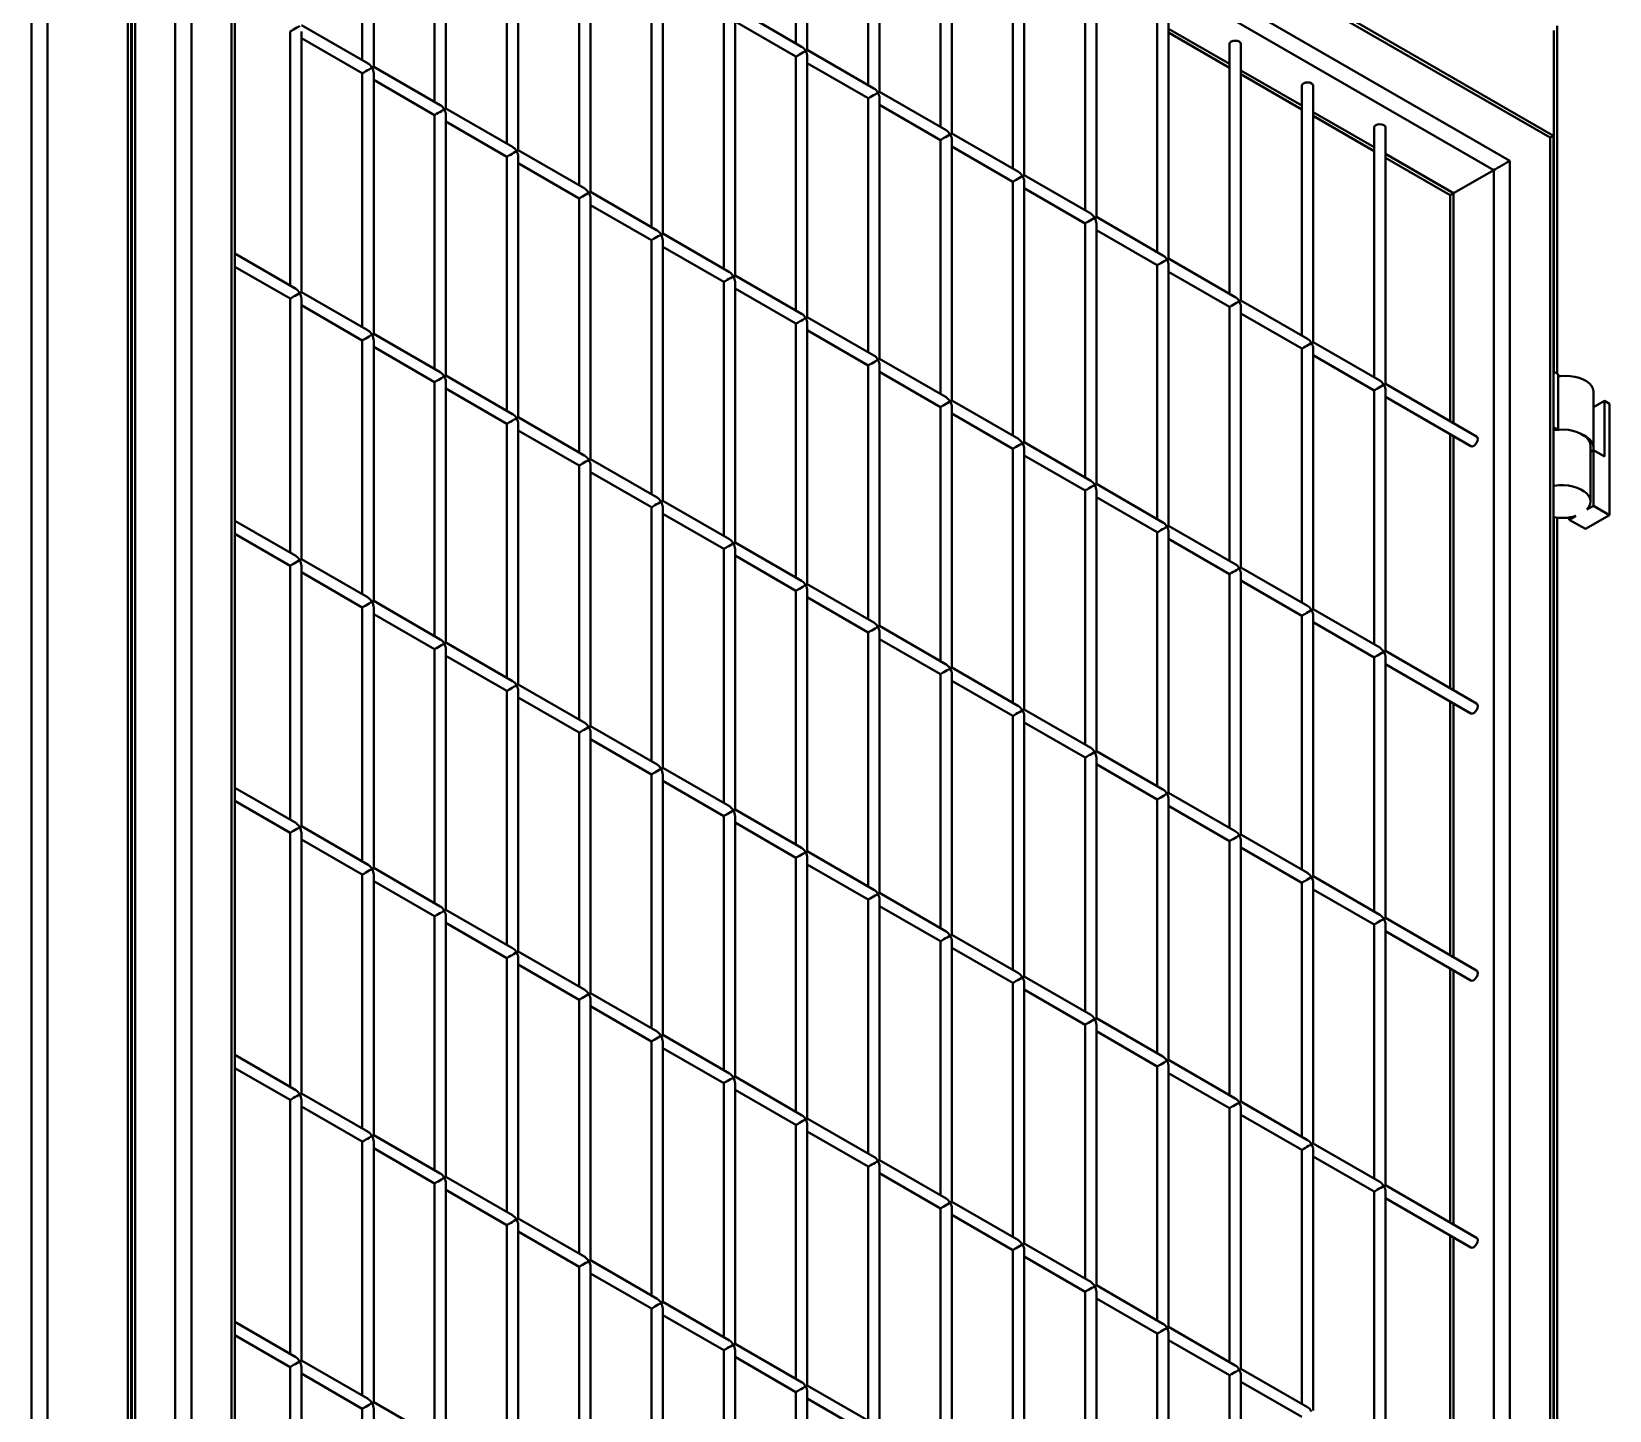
# Model space of a CAD drawing. Header units: millimetres. Extents: x 0 to 297, y 0 to 210.
# Drawn here: x 205.44 to 212.39, y 82.99 to 89.06 of the extents above; entities that cross this region are included whole.
import ezdxf

# ---------------------------------------------------------------- set-up
doc = ezdxf.new("R2010")
doc.units = ezdxf.units.MM
doc.layers.add('轮廓实线层', color=7, linetype='Continuous', lineweight=40)

msp = doc.modelspace()

# ---------------------------------------------------------------- linework, layer by layer
at = {"layer": '轮廓实线层', "color": 8, "linetype": 'Continuous', "lineweight": 40}
for p, q in [((205.4414, 77.2894), (205.4414, 93.3753)), ((205.5121, 93.3753), (205.5121, 77.2894)), ((205.8656, 77.0853), (205.8656, 93.1712)), ((211.8796, 88.4542), (206.3363, 91.6542)), ((205.8974, 90.5868), (205.8974, 78.963)), ((210.4479, 89.0766), (210.7161, 88.9217)), ((212.1589, 89.0891), (212.1589, 87.5581)), ((210.7661, 88.8929), (211.0343, 88.738)), ((211.0843, 88.7092), (211.3525, 88.5543)), ((211.4025, 88.5255), (211.7028, 88.3521)), ((211.8796, 74.3449), (211.8796, 88.4542)), ((211.7028, 88.3521), (211.7028, 87.3399)), ((211.7028, 87.2822), (211.7028, 86.1641)), ((212.1589, 86.9236), (212.1589, 75.31)), ((211.7028, 86.1063), (211.7028, 84.9883)), ((211.7028, 84.9305), (211.7028, 83.8124)), ((211.7028, 83.7547), (211.7028, 82.6366))]:
    msp.add_line(p, q, dxfattribs=at)
at = {"layer": '轮廓实线层', "color": 7, "linetype": 'Continuous', "lineweight": 40}
for p, q in [((205.8803, 77.0768), (205.8803, 93.1508)), ((206.0742, 77.3936), (206.0742, 92.0913)), ((212.1417, 88.6056), (206.1096, 92.0878)), ((206.1449, 92.0505), (206.1449, 77.4344)), ((212.127, 88.5971), (206.1449, 92.0505)), ((206.3217, 91.7443), (211.9503, 88.495)), ((206.3217, 77.5365), (206.3217, 91.7443)), ((206.3363, 77.545), (206.3363, 91.695)), ((205.8828, 90.5835), (205.8828, 78.9676)), ((208.8069, 90.1115), (208.8069, 89.0116)), ((208.8569, 88.9828), (208.8569, 90.1115)), ((206.8977, 90.0561), (206.8977, 88.938)), ((206.9477, 88.9091), (206.9477, 90.0561)), ((209.1251, 89.9278), (209.1251, 88.828)), ((209.1751, 88.7991), (209.1751, 89.9278)), ((207.2159, 89.8724), (207.2159, 88.7543)), ((207.2659, 88.7254), (207.2659, 89.8724)), ((209.4433, 89.7441), (209.4433, 88.6443)), ((209.4933, 88.6154), (209.4933, 89.7441)), ((207.5341, 89.6887), (207.5341, 88.5706)), ((207.5841, 88.5417), (207.5841, 89.6887)), ((209.7615, 89.5604), (209.7615, 88.4606)), ((209.8115, 88.4317), (209.8115, 89.5604)), ((207.8523, 89.505), (207.8523, 88.3869)), ((207.9023, 88.358), (207.9023, 89.505)), ((210.0797, 89.3767), (210.0797, 88.2769)), ((210.1297, 88.248), (210.1297, 89.3767)), ((208.1705, 89.3213), (208.1705, 88.2032)), ((208.2205, 88.1743), (208.2205, 89.3213)), ((208.4887, 89.1376), (208.4887, 88.0195)), ((208.8319, 88.9972), (208.5387, 89.1665)), ((208.5387, 87.9907), (208.5387, 89.1376)), ((210.3979, 89.193), (210.3979, 88.0932)), ((210.4479, 88.0643), (210.4479, 89.193)), ((206.9227, 88.9235), (206.6295, 89.0928)), ((208.5387, 89.1087), (208.8069, 88.9539)), ((212.1442, 89.0687), (212.1442, 87.5665)), ((206.5795, 89.0639), (206.5795, 87.9458)), ((206.6295, 87.917), (206.6295, 89.0639)), ((206.6295, 89.0351), (206.8977, 88.8802)), ((210.4479, 89.0597), (210.7161, 88.9048)), ((210.7161, 89.0093), (210.7161, 87.9095)), ((210.7661, 87.8806), (210.7661, 89.0093)), ((208.8069, 88.9539), (208.8069, 87.8358)), ((209.1501, 88.8135), (208.8569, 88.9828)), ((208.8569, 87.807), (208.8569, 88.9539)), ((206.8977, 88.8802), (206.8977, 87.7622)), ((207.2409, 88.7399), (206.9477, 88.9091)), ((206.9477, 87.7333), (206.9477, 88.8802)), ((208.8569, 88.925), (209.1251, 88.7702)), ((210.7661, 88.876), (211.0343, 88.7211)), ((206.9477, 88.8514), (207.2159, 88.6965)), ((209.4683, 88.6298), (209.1751, 88.7991)), ((211.0343, 88.8257), (211.0343, 87.7258)), ((211.0843, 87.6969), (211.0843, 88.8257)), ((207.5591, 88.5562), (207.2659, 88.7254)), ((209.1251, 88.7702), (209.1251, 87.6521)), ((209.1751, 87.6233), (209.1751, 88.7702)), ((209.1751, 88.7414), (209.4433, 88.5865)), ((207.2159, 88.6965), (207.2159, 87.5785)), ((207.2659, 87.5496), (207.2659, 88.6965)), ((207.2659, 88.6677), (207.5341, 88.5129)), ((211.0843, 88.6923), (211.3525, 88.5374)), ((209.4433, 88.5865), (209.4433, 87.4684)), ((209.7865, 88.4461), (209.4933, 88.6154)), ((209.4933, 87.4396), (209.4933, 88.5865)), ((211.3525, 88.642), (211.3525, 87.5421)), ((211.4025, 87.5132), (211.4025, 88.642)), ((212.127, 73.981), (212.127, 88.5971)), ((212.1417, 73.9317), (212.1417, 88.6056)), ((207.5341, 88.5129), (207.5341, 87.3948)), ((207.8773, 88.3725), (207.5841, 88.5417)), ((207.5841, 87.3659), (207.5841, 88.5129)), ((209.4933, 88.5577), (209.7615, 88.4028)), ((207.5841, 88.484), (207.8523, 88.3292)), ((211.4025, 88.5086), (211.6881, 88.3437)), ((211.8796, 88.4542), (211.7028, 88.3521)), ((211.9503, 88.495), (211.9503, 74.2872)), ((209.7615, 88.4028), (209.7615, 87.2847)), ((210.1047, 88.2624), (209.8115, 88.4317)), ((209.8115, 87.2559), (209.8115, 88.4028)), ((209.8115, 88.374), (210.0797, 88.2191)), ((207.8523, 88.3292), (207.8523, 87.2111)), ((208.1955, 88.1888), (207.9023, 88.358)), ((207.9023, 87.1822), (207.9023, 88.3292)), ((211.6881, 88.3437), (211.6881, 87.3484)), ((207.9023, 88.3003), (208.1705, 88.1455)), ((210.4229, 88.0788), (210.1297, 88.248)), ((208.5137, 88.0051), (208.2205, 88.1743)), ((210.0797, 88.2191), (210.0797, 87.1011)), ((210.1297, 87.0722), (210.1297, 88.2191)), ((210.1297, 88.1903), (210.3979, 88.0355)), ((208.1705, 88.1455), (208.1705, 87.0274)), ((208.2205, 86.9985), (208.2205, 88.1455)), ((208.2205, 88.1166), (208.4887, 87.9618)), ((206.6045, 87.9314), (206.3363, 88.0862)), ((206.3363, 88.0285), (206.5795, 87.8881)), ((210.3979, 88.0355), (210.3979, 86.9174)), ((210.7411, 87.8951), (210.4479, 88.0643)), ((210.4479, 86.8885), (210.4479, 88.0355)), ((208.4887, 87.9618), (208.4887, 86.8437)), ((208.8319, 87.8214), (208.5387, 87.9907)), ((208.5387, 86.8148), (208.5387, 87.9618)), ((210.4479, 88.0066), (210.7161, 87.8518)), ((206.5795, 87.8881), (206.5795, 86.77)), ((206.9227, 87.7477), (206.6295, 87.917)), ((206.6295, 86.7412), (206.6295, 87.8881)), ((208.5387, 87.9329), (208.8069, 87.7781)), ((206.6295, 87.8592), (206.8977, 87.7044)), ((210.7161, 87.8518), (210.7161, 86.7337)), ((211.0593, 87.7114), (210.7661, 87.8806)), ((210.7661, 86.7048), (210.7661, 87.8518)), ((210.7661, 87.8229), (211.0343, 87.6681)), ((208.8069, 87.7781), (208.8069, 86.66)), ((209.1501, 87.6377), (208.8569, 87.807)), ((208.8569, 86.6311), (208.8569, 87.7781)), ((208.8569, 87.7492), (209.1251, 87.5944)), ((206.8977, 87.7044), (206.8977, 86.5863)), ((207.2409, 87.564), (206.9477, 87.7333)), ((206.9477, 86.5575), (206.9477, 87.7044)), ((206.9477, 87.6756), (207.2159, 87.5207)), ((211.3775, 87.5277), (211.0843, 87.6969)), ((209.4683, 87.454), (209.1751, 87.6233)), ((211.0343, 87.6681), (211.0343, 86.55)), ((211.0843, 86.5211), (211.0843, 87.6681)), ((211.0843, 87.6392), (211.3525, 87.4844)), ((207.5591, 87.3803), (207.2659, 87.5496)), ((209.1251, 87.5944), (209.1251, 86.4763)), ((209.1751, 86.4474), (209.1751, 87.5944)), ((209.1751, 87.5655), (209.4433, 87.4107)), ((212.1417, 87.568), (212.1624, 87.556)), ((212.1624, 87.556), (212.1624, 87.3111)), ((207.2159, 87.5207), (207.2159, 86.4026)), ((207.2659, 86.3738), (207.2659, 87.5207)), ((207.2659, 87.4919), (207.5341, 87.337)), ((211.3525, 87.4844), (211.3525, 86.3663)), ((211.8037, 87.2817), (211.4025, 87.5132)), ((211.4025, 86.3374), (211.4025, 87.4844)), ((212.3192, 87.2315), (212.3192, 87.4764)), ((209.4433, 87.4107), (209.4433, 86.2926)), ((209.7865, 87.2703), (209.4933, 87.4396)), ((209.4933, 86.2638), (209.4933, 87.4107)), ((211.4025, 87.4555), (211.7787, 87.2384)), ((212.3192, 87.4098), (212.3675, 87.4377)), ((212.3675, 87.1927), (212.3675, 87.4377)), ((212.3675, 87.4377), (212.3887, 87.4254)), ((212.3887, 87.4254), (212.3887, 86.9355)), ((207.5341, 87.337), (207.5341, 86.219)), ((207.8773, 87.1966), (207.5841, 87.3659)), ((207.5841, 86.1901), (207.5841, 87.337)), ((209.4933, 87.3818), (209.7615, 87.227)), ((207.5841, 87.3082), (207.8523, 87.1533)), ((211.6881, 87.2906), (211.6881, 86.1725)), ((212.1624, 87.3111), (212.1417, 87.323)), ((209.7615, 87.227), (209.7615, 86.1089)), ((210.1047, 87.0866), (209.8115, 87.2559)), ((209.8115, 86.0801), (209.8115, 87.227)), ((209.8115, 87.1982), (210.0797, 87.0433)), ((212.3051, 86.9947), (212.3051, 87.2396)), ((212.3051, 87.2138), (212.318, 87.2213)), ((212.318, 86.9763), (212.318, 87.2213)), ((212.318, 87.2213), (212.3675, 87.1927)), ((207.8523, 87.1533), (207.8523, 86.0353)), ((208.1955, 87.013), (207.9023, 87.1822)), ((207.9023, 86.0064), (207.9023, 87.1533)), ((207.9023, 87.1245), (208.1705, 86.9697)), ((210.4229, 86.9029), (210.1297, 87.0722)), ((208.5137, 86.8293), (208.2205, 86.9985)), ((210.0797, 87.0433), (210.0797, 85.9252)), ((210.1297, 85.8964), (210.1297, 87.0433)), ((210.1297, 87.0145), (210.3979, 86.8596)), ((208.1705, 86.9697), (208.1705, 85.8516)), ((208.2205, 85.8227), (208.2205, 86.9697)), ((208.2205, 86.9408), (208.4887, 86.786)), ((212.1442, 86.9255), (212.1442, 75.3184)), ((212.2119, 86.9151), (212.2402, 86.9314)), ((212.2119, 86.9151), (212.2119, 86.9249)), ((212.2826, 86.8743), (212.2119, 86.9151)), ((212.2826, 86.8743), (212.3887, 86.9355)), ((212.2897, 86.96), (212.318, 86.9763)), ((212.3887, 86.9355), (212.318, 86.9763)), ((206.6045, 86.7556), (206.3363, 86.9104)), ((206.3363, 86.8527), (206.5795, 86.7123)), ((210.3979, 86.8596), (210.3979, 85.7415)), ((210.7411, 86.7192), (210.4479, 86.8885)), ((210.4479, 85.7127), (210.4479, 86.8596)), ((208.4887, 86.786), (208.4887, 85.6679)), ((208.8319, 86.6456), (208.5387, 86.8148)), ((208.5387, 85.639), (208.5387, 86.786)), ((210.4479, 86.8308), (210.7161, 86.6759)), ((206.5795, 86.7123), (206.5795, 85.5942)), ((206.9227, 86.5719), (206.6295, 86.7412)), ((206.6295, 85.5653), (206.6295, 86.7123)), ((208.5387, 86.7571), (208.8069, 86.6023)), ((211.0593, 86.5356), (210.7661, 86.7048)), ((206.6295, 86.6834), (206.8977, 86.5286)), ((210.7161, 86.6759), (210.7161, 85.5579)), ((210.7661, 85.529), (210.7661, 86.6759)), ((210.7661, 86.6471), (211.0343, 86.4922)), ((208.8069, 86.6023), (208.8069, 85.4842)), ((209.1501, 86.4619), (208.8569, 86.6311)), ((208.8569, 85.4553), (208.8569, 86.6023)), ((208.8569, 86.5734), (209.1251, 86.4186)), ((206.8977, 86.5286), (206.8977, 85.4105)), ((207.2409, 86.3882), (206.9477, 86.5575)), ((206.9477, 85.3817), (206.9477, 86.5286)), ((206.9477, 86.4997), (207.2159, 86.3449)), ((211.3775, 86.3519), (211.0843, 86.5211)), ((209.4683, 86.2782), (209.1751, 86.4474)), ((211.0343, 86.4922), (211.0343, 85.3742)), ((211.0843, 85.3453), (211.0843, 86.4922)), ((211.0843, 86.4634), (211.3525, 86.3086)), ((207.5591, 86.2045), (207.2659, 86.3738)), ((209.1251, 86.4186), (209.1251, 85.3005)), ((209.1751, 85.2716), (209.1751, 86.4186)), ((209.1751, 86.3897), (209.4433, 86.2349)), ((207.2159, 86.3449), (207.2159, 85.2268)), ((207.2659, 85.198), (207.2659, 86.3449)), ((207.2659, 86.316), (207.5341, 86.1612)), ((211.3525, 86.3086), (211.3525, 85.1905)), ((211.8037, 86.1058), (211.4025, 86.3374)), ((211.4025, 85.1616), (211.4025, 86.3086)), ((209.4433, 86.2349), (209.4433, 85.1168)), ((209.7865, 86.0945), (209.4933, 86.2638)), ((209.4933, 85.0879), (209.4933, 86.2349)), ((211.4025, 86.2797), (211.7787, 86.0625)), ((207.5341, 86.1612), (207.5341, 85.0431)), ((207.8773, 86.0208), (207.5841, 86.1901)), ((207.5841, 85.0143), (207.5841, 86.1612)), ((209.4933, 86.206), (209.7615, 86.0512)), ((207.5841, 86.1324), (207.8523, 85.9775)), ((210.1047, 85.9108), (209.8115, 86.0801)), ((211.6881, 86.1148), (211.6881, 84.9967)), ((209.7615, 86.0512), (209.7615, 84.9331)), ((209.8115, 84.9042), (209.8115, 86.0512)), ((209.8115, 86.0223), (210.0797, 85.8675)), ((207.8523, 85.9775), (207.8523, 84.8594)), ((208.1955, 85.8371), (207.9023, 86.0064)), ((207.9023, 84.8306), (207.9023, 85.9775)), ((207.9023, 85.9487), (208.1705, 85.7938)), ((210.4229, 85.7271), (210.1297, 85.8964)), ((208.5137, 85.6534), (208.2205, 85.8227)), ((210.0797, 85.8675), (210.0797, 84.7494)), ((210.1297, 84.7206), (210.1297, 85.8675)), ((210.1297, 85.8386), (210.3979, 85.6838)), ((206.6045, 85.5798), (206.3363, 85.7346)), ((208.1705, 85.7938), (208.1705, 84.6758)), ((208.2205, 84.6469), (208.2205, 85.7938)), ((208.2205, 85.765), (208.4887, 85.6101)), ((206.3363, 85.6769), (206.5795, 85.5365)), ((210.3979, 85.6838), (210.3979, 84.5657)), ((210.7411, 85.5434), (210.4479, 85.7127)), ((210.4479, 84.5369), (210.4479, 85.6838)), ((208.4887, 85.6101), (208.4887, 84.4921)), ((208.8319, 85.4698), (208.5387, 85.639)), ((208.5387, 84.4632), (208.5387, 85.6101)), ((210.4479, 85.6549), (210.7161, 85.5001)), ((206.5795, 85.5365), (206.5795, 84.4184)), ((206.9227, 85.3961), (206.6295, 85.5653)), ((206.6295, 84.3895), (206.6295, 85.5365)), ((208.5387, 85.5813), (208.8069, 85.4265)), ((211.0593, 85.3597), (210.7661, 85.529)), ((206.6295, 85.5076), (206.8977, 85.3528)), ((209.1501, 85.2861), (208.8569, 85.4553)), ((210.7161, 85.5001), (210.7161, 84.382)), ((210.7661, 84.3532), (210.7661, 85.5001)), ((210.7661, 85.4713), (211.0343, 85.3164)), ((208.8069, 85.4265), (208.8069, 84.3084)), ((208.8569, 84.2795), (208.8569, 85.4265)), ((208.8569, 85.3976), (209.1251, 85.2428)), ((206.8977, 85.3528), (206.8977, 84.2347)), ((207.2409, 85.2124), (206.9477, 85.3817)), ((206.9477, 84.2058), (206.9477, 85.3528)), ((206.9477, 85.3239), (207.2159, 85.1691)), ((211.0343, 85.3164), (211.0343, 84.1983)), ((211.3775, 85.176), (211.0843, 85.3453)), ((211.0843, 84.1695), (211.0843, 85.3164)), ((209.4683, 85.1024), (209.1751, 85.2716)), ((211.0843, 85.2876), (211.3525, 85.1327)), ((207.5591, 85.0287), (207.2659, 85.198)), ((209.1251, 85.2428), (209.1251, 84.1247)), ((209.1751, 84.0958), (209.1751, 85.2428)), ((209.1751, 85.2139), (209.4433, 85.0591)), ((207.2159, 85.1691), (207.2159, 84.051)), ((207.2659, 84.0221), (207.2659, 85.1691)), ((207.2659, 85.1402), (207.5341, 84.9854)), ((211.3525, 85.1327), (211.3525, 84.0147)), ((211.8037, 84.93), (211.4025, 85.1616)), ((211.4025, 83.9858), (211.4025, 85.1327)), ((209.4433, 85.0591), (209.4433, 83.941)), ((209.7865, 84.9187), (209.4933, 85.0879)), ((209.4933, 83.9121), (209.4933, 85.0591)), ((211.4025, 85.1039), (211.7787, 84.8867)), ((207.5341, 84.9854), (207.5341, 83.8673)), ((207.8773, 84.845), (207.5841, 85.0143)), ((207.5841, 83.8385), (207.5841, 84.9854)), ((209.4933, 85.0302), (209.7615, 84.8754)), ((207.5841, 84.9565), (207.8523, 84.8017)), ((210.1047, 84.735), (209.8115, 84.9042)), ((211.6881, 84.939), (211.6881, 83.8209)), ((208.1955, 84.6613), (207.9023, 84.8306)), ((209.7615, 84.8754), (209.7615, 83.7573)), ((209.8115, 83.7284), (209.8115, 84.8754)), ((209.8115, 84.8465), (210.0797, 84.6917)), ((207.8523, 84.8017), (207.8523, 83.6836)), ((207.9023, 83.6548), (207.9023, 84.8017)), ((207.9023, 84.7728), (208.1705, 84.618)), ((210.0797, 84.6917), (210.0797, 83.5736)), ((210.4229, 84.5513), (210.1297, 84.7206)), ((210.1297, 83.5447), (210.1297, 84.6917)), ((208.5137, 84.4776), (208.2205, 84.6469)), ((210.1297, 84.6628), (210.3979, 84.508)), ((206.6045, 84.404), (206.3363, 84.5588)), ((208.1705, 84.618), (208.1705, 83.4999)), ((208.2205, 83.4711), (208.2205, 84.618)), ((208.2205, 84.5892), (208.4887, 84.4343)), ((206.3363, 84.5011), (206.5795, 84.3607)), ((210.3979, 84.508), (210.3979, 83.3899)), ((210.7411, 84.3676), (210.4479, 84.5369)), ((210.4479, 83.361), (210.4479, 84.508)), ((208.4887, 84.4343), (208.4887, 83.3162)), ((208.8319, 84.2939), (208.5387, 84.4632)), ((208.5387, 83.2874), (208.5387, 84.4343)), ((210.4479, 84.4791), (210.7161, 84.3243)), ((206.5795, 84.3607), (206.5795, 83.2426)), ((206.9227, 84.2203), (206.6295, 84.3895)), ((206.6295, 83.2137), (206.6295, 84.3607)), ((208.5387, 84.4055), (208.8069, 84.2506)), ((211.0593, 84.1839), (210.7661, 84.3532)), ((206.6295, 84.3318), (206.8977, 84.177)), ((209.1501, 84.1102), (208.8569, 84.2795)), ((210.7161, 84.3243), (210.7161, 83.2062)), ((210.7661, 83.1774), (210.7661, 84.3243)), ((210.7661, 84.2954), (211.0343, 84.1406)), ((207.2409, 84.0366), (206.9477, 84.2058)), ((208.8069, 84.2506), (208.8069, 83.1325)), ((208.8569, 83.1037), (208.8569, 84.2506)), ((208.8569, 84.2218), (209.1251, 84.0669)), ((206.8977, 84.177), (206.8977, 83.0589)), ((206.9477, 83.03), (206.9477, 84.177)), ((206.9477, 84.1481), (207.2159, 83.9933)), ((211.0343, 84.1406), (211.0343, 83.0225)), ((211.3775, 84.0002), (211.0843, 84.1695)), ((211.0843, 82.9937), (211.0843, 84.1406)), ((209.1251, 84.0669), (209.1251, 82.9489)), ((209.4683, 83.9266), (209.1751, 84.0958)), ((209.1751, 82.92), (209.1751, 84.0669)), ((211.0843, 84.1117), (211.3525, 83.9569)), ((207.2159, 83.9933), (207.2159, 82.8752)), ((207.5591, 83.8529), (207.2659, 84.0221)), ((207.2659, 82.8463), (207.2659, 83.9933)), ((209.1751, 84.0381), (209.4433, 83.8832)), ((207.2659, 83.9644), (207.5341, 83.8096)), ((211.3525, 83.9569), (211.3525, 82.8388)), ((211.8037, 83.7542), (211.4025, 83.9858)), ((211.4025, 82.81), (211.4025, 83.9569)), ((211.4025, 83.9281), (211.7787, 83.7109)), ((209.4433, 83.8832), (209.4433, 82.7652)), ((209.7865, 83.7429), (209.4933, 83.9121)), ((209.4933, 82.7363), (209.4933, 83.8832)), ((209.4933, 83.8544), (209.7615, 83.6996)), ((207.5341, 83.8096), (207.5341, 82.6915)), ((207.8773, 83.6692), (207.5841, 83.8385)), ((207.5841, 82.6626), (207.5841, 83.8096)), ((207.5841, 83.7807), (207.8523, 83.6259)), ((210.1047, 83.5592), (209.8115, 83.7284)), ((211.6881, 83.7632), (211.6881, 82.6451)), ((208.1955, 83.4855), (207.9023, 83.6548)), ((209.7615, 83.6996), (209.7615, 82.5815)), ((209.8115, 82.5526), (209.8115, 83.6996)), ((209.8115, 83.6707), (210.0797, 83.5159)), ((207.8523, 83.6259), (207.8523, 82.5078)), ((207.9023, 82.4789), (207.9023, 83.6259)), ((207.9023, 83.597), (208.1705, 83.4422)), ((210.0797, 83.5159), (210.0797, 82.3978)), ((210.4229, 83.3755), (210.1297, 83.5447)), ((210.1297, 82.3689), (210.1297, 83.5159)), ((208.1705, 83.4422), (208.1705, 82.3241)), ((208.5137, 83.3018), (208.2205, 83.4711)), ((208.2205, 82.2952), (208.2205, 83.4422)), ((210.1297, 83.487), (210.3979, 83.3322)), ((206.6045, 83.2281), (206.3363, 83.383)), ((208.2205, 83.4133), (208.4887, 83.2585)), ((206.3363, 83.3252), (206.5795, 83.1848)), ((210.3979, 83.3322), (210.3979, 82.2141)), ((210.7411, 83.1918), (210.4479, 83.361)), ((210.4479, 82.1852), (210.4479, 83.3322)), ((210.4479, 83.3033), (210.7161, 83.1485)), ((208.4887, 83.2585), (208.4887, 82.1404)), ((208.8319, 83.1181), (208.5387, 83.2874)), ((208.5387, 82.1116), (208.5387, 83.2585)), ((208.5387, 83.2296), (208.8069, 83.0748)), ((206.5795, 83.1848), (206.5795, 82.0668)), ((206.9227, 83.0444), (206.6295, 83.2137)), ((206.6295, 82.0379), (206.6295, 83.1848)), ((211.0593, 83.0081), (210.7661, 83.1774)), ((206.6295, 83.156), (206.8977, 83.0011)), ((209.1501, 82.9344), (208.8569, 83.1037)), ((210.7161, 83.1485), (210.7161, 82.0304)), ((210.7661, 82.0015), (210.7661, 83.1485)), ((210.7661, 83.1196), (211.0343, 82.9648)), ((207.2409, 82.8608), (206.9477, 83.03)), ((208.8069, 83.0748), (208.8069, 81.9567)), ((208.8569, 81.9279), (208.8569, 83.0748)), ((208.8569, 83.046), (209.1251, 82.8911)), ((206.8977, 83.0011), (206.8977, 81.8831)), ((206.9477, 81.8542), (206.9477, 83.0011))]:
    msp.add_line(p, q, dxfattribs=at)
at = {"layer": '轮廓实线层', "color": 7, "linetype": 'Continuous', "lineweight": 40, "flags": 128}
for points in [[(210.7661, 89.0093), (210.7642, 89.0149), (210.7588, 89.0196), (210.7507, 89.0227), (210.7411, 89.0238), (210.7316, 89.0227), (210.7234, 89.0196), (210.718, 89.0149), (210.7161, 89.0093)], [(211.0843, 88.8257), (211.0824, 88.8312), (211.077, 88.8359), (211.0689, 88.839), (211.0593, 88.8401), (211.0498, 88.839), (211.0416, 88.8359), (211.0362, 88.8312), (211.0343, 88.8257), (211.0343, 88.8257)], [(211.4025, 88.642), (211.4006, 88.6475), (211.3952, 88.6522), (211.3871, 88.6553), (211.3775, 88.6564), (211.3679, 88.6553), (211.3598, 88.6522), (211.3544, 88.6475), (211.3525, 88.642)], [(212.3192, 87.4764), (212.319, 87.4804), (212.3161, 87.4924), (212.3098, 87.504), (212.3002, 87.5147), (212.2876, 87.5244), (212.2724, 87.5328), (212.2549, 87.5395), (212.2358, 87.5445), (212.2155, 87.5475), (212.1946, 87.5486), (212.1736, 87.5476), (212.1624, 87.5462)], [(211.7912, 87.2396), (211.7979, 87.2451), (211.8037, 87.2528), (211.8075, 87.2616), (211.8089, 87.2702), (211.8075, 87.2772), (211.8037, 87.2817), (211.8037, 87.2817)], [(212.1417, 87.3083), (212.1454, 87.309), (212.166, 87.3113), (212.187, 87.3117), (212.2078, 87.31), (212.2278, 87.3063), (212.2464, 87.3008), (212.2632, 87.2935), (212.2777, 87.2847), (212.2894, 87.2747), (212.298, 87.2636), (212.3033, 87.2519), (212.3051, 87.2398), (212.3051, 87.2396)], [(212.318, 87.2213), (212.3184, 87.2233), (212.319, 87.2354), (212.3161, 87.2474), (212.3098, 87.259), (212.3002, 87.2698), (212.2876, 87.2795), (212.2753, 87.2864)], [(211.7787, 87.2384), (211.7844, 87.2372), (211.7912, 87.2396)], [(212.1417, 87.0633), (212.1454, 87.064), (212.166, 87.0664), (212.187, 87.0667), (212.2078, 87.065), (212.2278, 87.0614), (212.2464, 87.0558), (212.2632, 87.0486), (212.2777, 87.0398), (212.2894, 87.0297), (212.298, 87.0187), (212.3033, 87.0069), (212.3051, 86.9949), (212.3034, 86.9828), (212.2982, 86.971), (212.2897, 86.96)], [(211.7912, 86.0638), (211.7979, 86.0692), (211.8037, 86.077), (211.8075, 86.0858), (211.8089, 86.0944), (211.8075, 86.1014), (211.8037, 86.1058), (211.8037, 86.1058)], [(211.7787, 86.0625), (211.7844, 86.0614), (211.7912, 86.0638)], [(211.7912, 84.888), (211.7979, 84.8934), (211.8037, 84.9012), (211.8075, 84.91), (211.8089, 84.9186), (211.8075, 84.9256), (211.8037, 84.93), (211.8037, 84.93)], [(211.7787, 84.8867), (211.7844, 84.8856), (211.7912, 84.888)], [(211.7912, 83.7121), (211.7979, 83.7176), (211.8037, 83.7253), (211.8075, 83.7342), (211.8089, 83.7428), (211.8075, 83.7498), (211.8037, 83.7542), (211.8037, 83.7542)], [(211.7787, 83.7109), (211.7844, 83.7098), (211.7912, 83.7121)], [(208.5314, 83.2831), (208.5342, 83.2848), (208.5364, 83.286), (208.5379, 83.2869), (208.5386, 83.2873), (208.5387, 83.2874)]]:
    msp.add_lwpolyline(points, dxfattribs=at)
at = {"layer": '轮廓实线层', "color": 7, "linetype": 'Continuous', "lineweight": 40}
msp.add_arc((212.1799, 87.1302), 0.2077, 259.40529, 286.8736, dxfattribs=at)
for centre, major_axis, ratio, start_param, end_param in [((206.6045, 89.0784), (0.025, 0.0144), 0.00007, 3.141552, 5.497747), ((208.8319, 88.9683), (-0.0177, 0.0306), 0.577335, 4.712348, 5.497828), ((208.8319, 88.9683), (0.025, 0.0144), 0.00007, 3.141552, 5.497747), ((208.8319, 88.9683), (0.025, 0.0144), 0.00007, 5.497747, 6.283145), ((208.8319, 88.9683), (-0.0177, 0.0306), 0.577335, 3.92695, 4.712348), ((206.9227, 88.8947), (0.025, 0.0144), 0.00007, 3.141552, 5.497747), ((206.9227, 88.8947), (-0.0177, 0.0306), 0.577335, 4.712348, 5.497828), ((206.9227, 88.8947), (0.025, 0.0144), 0.00007, 5.497747, 6.283145), ((206.9227, 88.8947), (-0.0177, 0.0306), 0.577335, 3.92695, 4.712348), ((209.1501, 88.7847), (0.025, 0.0144), 0.00007, 3.141552, 5.497747), ((209.1501, 88.7847), (-0.0177, 0.0306), 0.577335, 4.712348, 5.497828), ((209.1501, 88.7847), (0.025, 0.0144), 0.00007, 5.497747, 6.283145), ((209.1501, 88.7847), (-0.0177, 0.0306), 0.577335, 3.92695, 4.712348), ((207.2409, 88.711), (0.025, 0.0144), 0.00007, 3.141552, 5.497747), ((207.2409, 88.711), (-0.0177, 0.0306), 0.577335, 4.712348, 5.497828), ((207.2409, 88.711), (0.025, 0.0144), 0.00007, 5.497747, 6.283145), ((207.2409, 88.711), (-0.0177, 0.0306), 0.577335, 3.92695, 4.712348), ((209.4683, 88.601), (0.025, 0.0144), 0.00007, 3.141552, 5.497747), ((209.4683, 88.601), (-0.0177, 0.0306), 0.577335, 4.712348, 5.497828), ((209.4683, 88.601), (0.025, 0.0144), 0.00007, 5.497747, 6.283145), ((209.4683, 88.601), (-0.0177, 0.0306), 0.577335, 3.92695, 4.712348), ((212.0917, 88.5767), (0.05, 0.0289), 0.00007, 5.497747, 6.283145), ((207.5591, 88.5273), (0.025, 0.0144), 0.00007, 3.141552, 5.497747), ((207.5591, 88.5273), (-0.0177, 0.0306), 0.577335, 4.712348, 5.497828), ((207.5591, 88.5273), (0.025, 0.0144), 0.00007, 5.497747, 6.283145), ((207.5591, 88.5273), (-0.0177, 0.0306), 0.577335, 3.92695, 4.712348), ((209.7865, 88.4173), (-0.0177, 0.0306), 0.577335, 4.712348, 5.497828), ((211.9149, 88.4746), (0.05, 0.0289), 0.00007, 3.92695, 5.497747), ((207.8773, 88.3436), (-0.0177, 0.0306), 0.577335, 4.712348, 5.497828), ((209.7865, 88.4173), (0.025, 0.0144), 0.00007, 3.141552, 5.497747), ((209.7865, 88.4173), (0.025, 0.0144), 0.00007, 5.497747, 6.283145), ((209.7865, 88.4173), (-0.0177, 0.0306), 0.577335, 3.92695, 4.712348), ((207.8773, 88.3436), (0.025, 0.0144), 0.00007, 3.141552, 5.497747), ((207.8773, 88.3436), (0.025, 0.0144), 0.00007, 5.497747, 6.283145), ((207.8773, 88.3436), (-0.0177, 0.0306), 0.577335, 3.92695, 4.712348), ((211.7381, 88.3726), (0.05, 0.0289), 0.00007, 3.141552, 3.92695), ((210.1047, 88.2336), (0.025, 0.0144), 0.00007, 3.141552, 5.497747), ((210.1047, 88.2336), (-0.0177, 0.0306), 0.577335, 4.712348, 5.497828), ((210.1047, 88.2336), (0.025, 0.0144), 0.00007, 5.497747, 6.283145), ((210.1047, 88.2336), (-0.0177, 0.0306), 0.577335, 3.92695, 4.712348), ((208.1955, 88.1599), (0.025, 0.0144), 0.00007, 3.141552, 5.497747), ((208.1955, 88.1599), (-0.0177, 0.0306), 0.577335, 4.712348, 5.497828), ((208.1955, 88.1599), (0.025, 0.0144), 0.00007, 5.497747, 6.283145), ((208.1955, 88.1599), (-0.0177, 0.0306), 0.577335, 3.92695, 4.712348), ((210.4229, 88.0499), (0.025, 0.0144), 0.00007, 3.141552, 5.497747), ((210.4229, 88.0499), (-0.0177, 0.0306), 0.577335, 4.712348, 5.497828), ((210.4229, 88.0499), (0.025, 0.0144), 0.00007, 5.497747, 6.283145), ((210.4229, 88.0499), (-0.0177, 0.0306), 0.577335, 3.92695, 4.712348), ((208.5137, 87.9762), (0.025, 0.0144), 0.00007, 3.141552, 5.497747), ((208.5137, 87.9762), (-0.0177, 0.0306), 0.577335, 4.712348, 5.497828), ((208.5137, 87.9762), (0.025, 0.0144), 0.00007, 5.497747, 6.283145), ((208.5137, 87.9762), (-0.0177, 0.0306), 0.577335, 3.92695, 4.712348), ((206.6045, 87.9025), (0.025, 0.0144), 0.00007, 3.141552, 5.497747), ((206.6045, 87.9025), (-0.0177, 0.0306), 0.577335, 4.712348, 5.497828), ((206.6045, 87.9025), (0.025, 0.0144), 0.00007, 5.497747, 6.283145), ((206.6045, 87.9025), (-0.0177, 0.0306), 0.577335, 3.92695, 4.712348), ((210.7411, 87.8662), (-0.0177, 0.0306), 0.577335, 4.712348, 5.497828), ((208.8319, 87.7925), (-0.0177, 0.0306), 0.577335, 4.712348, 5.497828), ((210.7411, 87.8662), (0.025, 0.0144), 0.00007, 3.141552, 5.497747), ((210.7411, 87.8662), (0.025, 0.0144), 0.00007, 5.497747, 6.283145), ((210.7411, 87.8662), (-0.0177, 0.0306), 0.577335, 3.92695, 4.712348), ((206.9227, 87.7189), (-0.0177, 0.0306), 0.577335, 4.712348, 5.497828), ((208.8319, 87.7925), (0.025, 0.0144), 0.00007, 3.141552, 5.497747), ((208.8319, 87.7925), (0.025, 0.0144), 0.00007, 5.497747, 6.283145), ((208.8319, 87.7925), (-0.0177, 0.0306), 0.577335, 3.92695, 4.712348), ((206.9227, 87.7189), (0.025, 0.0144), 0.00007, 3.141552, 5.497747), ((206.9227, 87.7189), (0.025, 0.0144), 0.00007, 5.497747, 6.283145), ((206.9227, 87.7189), (-0.0177, 0.0306), 0.577335, 3.92695, 4.712348), ((211.0593, 87.6825), (0.025, 0.0144), 0.00007, 3.141552, 5.497747), ((211.0593, 87.6825), (-0.0177, 0.0306), 0.577335, 4.712348, 5.497828), ((211.0593, 87.6825), (0.025, 0.0144), 0.00007, 5.497747, 6.283145), ((211.0593, 87.6825), (-0.0177, 0.0306), 0.577335, 3.92695, 4.712348), ((209.1501, 87.6088), (0.025, 0.0144), 0.00007, 3.141552, 5.497747), ((209.1501, 87.6088), (-0.0177, 0.0306), 0.577335, 4.712348, 5.497828), ((209.1501, 87.6088), (0.025, 0.0144), 0.00007, 5.497747, 6.283145), ((209.1501, 87.6088), (-0.0177, 0.0306), 0.577335, 3.92695, 4.712348), ((207.2409, 87.5352), (0.025, 0.0144), 0.00007, 3.141552, 5.497747), ((207.2409, 87.5352), (-0.0177, 0.0306), 0.577335, 4.712348, 5.497828), ((207.2409, 87.5352), (0.025, 0.0144), 0.00007, 5.497747, 6.283145), ((207.2409, 87.5352), (-0.0177, 0.0306), 0.577335, 3.92695, 4.712348), ((211.3775, 87.4988), (0.025, 0.0144), 0.00007, 3.141552, 5.497747), ((211.3775, 87.4988), (-0.0177, 0.0306), 0.577335, 4.712348, 5.497828), ((211.3775, 87.4988), (0.025, 0.0144), 0.00007, 5.497747, 6.283145), ((211.3775, 87.4988), (-0.0177, 0.0306), 0.577335, 3.92695, 4.712348), ((209.4683, 87.4251), (0.025, 0.0144), 0.00007, 3.141552, 5.497747), ((209.4683, 87.4251), (-0.0177, 0.0306), 0.577335, 4.712348, 5.497828), ((209.4683, 87.4251), (0.025, 0.0144), 0.00007, 5.497747, 6.283145), ((209.4683, 87.4251), (-0.0177, 0.0306), 0.577335, 3.92695, 4.712348), ((207.5591, 87.3515), (0.025, 0.0144), 0.00007, 3.141552, 5.497747), ((207.5591, 87.3515), (-0.0177, 0.0306), 0.577335, 4.712348, 5.497828), ((207.5591, 87.3515), (0.025, 0.0144), 0.00007, 5.497747, 6.283145), ((207.5591, 87.3515), (-0.0177, 0.0306), 0.577335, 3.92695, 4.712348), ((209.7865, 87.2414), (-0.0177, 0.0306), 0.577335, 4.712348, 5.497828), ((207.8773, 87.1678), (-0.0177, 0.0306), 0.577335, 4.712348, 5.497828), ((209.7865, 87.2414), (0.025, 0.0144), 0.00007, 3.141552, 5.497747), ((209.7865, 87.2414), (0.025, 0.0144), 0.00007, 5.497747, 6.283145), ((209.7865, 87.2414), (-0.0177, 0.0306), 0.577335, 3.92695, 4.712348), ((207.8773, 87.1678), (0.025, 0.0144), 0.00007, 3.141552, 5.497747), ((207.8773, 87.1678), (0.025, 0.0144), 0.00007, 5.497747, 6.283145), ((207.8773, 87.1678), (-0.0177, 0.0306), 0.577335, 3.92695, 4.712348), ((210.1047, 87.0578), (0.025, 0.0144), 0.00007, 3.141552, 5.497747), ((210.1047, 87.0578), (-0.0177, 0.0306), 0.577335, 4.712348, 5.497828), ((210.1047, 87.0578), (0.025, 0.0144), 0.00007, 5.497747, 6.283145), ((210.1047, 87.0578), (-0.0177, 0.0306), 0.577335, 3.92695, 4.712348), ((208.1955, 86.9841), (0.025, 0.0144), 0.00007, 3.141552, 5.497747), ((208.1955, 86.9841), (-0.0177, 0.0306), 0.577335, 4.712348, 5.497828), ((208.1955, 86.9841), (0.025, 0.0144), 0.00007, 5.497747, 6.283145), ((208.1955, 86.9841), (-0.0177, 0.0306), 0.577335, 3.92695, 4.712348), ((210.4229, 86.8741), (0.025, 0.0144), 0.00007, 3.141552, 5.497747), ((210.4229, 86.8741), (-0.0177, 0.0306), 0.577335, 4.712348, 5.497828), ((210.4229, 86.8741), (0.025, 0.0144), 0.00007, 5.497747, 6.283145), ((210.4229, 86.8741), (-0.0177, 0.0306), 0.577335, 3.92695, 4.712348), ((208.5137, 86.8004), (0.025, 0.0144), 0.00007, 3.141552, 5.497747), ((208.5137, 86.8004), (-0.0177, 0.0306), 0.577335, 4.712348, 5.497828), ((208.5137, 86.8004), (0.025, 0.0144), 0.00007, 5.497747, 6.283145), ((208.5137, 86.8004), (-0.0177, 0.0306), 0.577335, 3.92695, 4.712348), ((206.6045, 86.7267), (0.025, 0.0144), 0.00007, 3.141552, 5.497747), ((206.6045, 86.7267), (-0.0177, 0.0306), 0.577335, 4.712348, 5.497828), ((206.6045, 86.7267), (0.025, 0.0144), 0.00007, 5.497747, 6.283145), ((206.6045, 86.7267), (-0.0177, 0.0306), 0.577335, 3.92695, 4.712348), ((210.7411, 86.6904), (-0.0177, 0.0306), 0.577335, 4.712348, 5.497828), ((210.7411, 86.6904), (0.025, 0.0144), 0.00007, 5.497747, 6.283145), ((208.8319, 86.6167), (-0.0177, 0.0306), 0.577335, 4.712348, 5.497828), ((210.7411, 86.6904), (0.025, 0.0144), 0.00007, 3.141552, 5.497747), ((210.7411, 86.6904), (-0.0177, 0.0306), 0.577335, 3.92695, 4.712348), ((206.9227, 86.543), (-0.0177, 0.0306), 0.577335, 4.712348, 5.497828), ((208.8319, 86.6167), (0.025, 0.0144), 0.00007, 3.141552, 5.497747), ((208.8319, 86.6167), (0.025, 0.0144), 0.00007, 5.497747, 6.283145), ((208.8319, 86.6167), (-0.0177, 0.0306), 0.577335, 3.92695, 4.712348), ((206.9227, 86.543), (0.025, 0.0144), 0.00007, 3.141552, 5.497747), ((206.9227, 86.543), (0.025, 0.0144), 0.00007, 5.497747, 6.283145), ((206.9227, 86.543), (-0.0177, 0.0306), 0.577335, 3.92695, 4.712348), ((211.0593, 86.5067), (0.025, 0.0144), 0.00007, 3.141552, 5.497747), ((211.0593, 86.5067), (-0.0177, 0.0306), 0.577335, 4.712348, 5.497828), ((211.0593, 86.5067), (0.025, 0.0144), 0.00007, 5.497747, 6.283145), ((211.0593, 86.5067), (-0.0177, 0.0306), 0.577335, 3.92695, 4.712348), ((209.1501, 86.433), (0.025, 0.0144), 0.00007, 3.141552, 5.497747), ((209.1501, 86.433), (-0.0177, 0.0306), 0.577335, 4.712348, 5.497828), ((209.1501, 86.433), (0.025, 0.0144), 0.00007, 5.497747, 6.283145), ((209.1501, 86.433), (-0.0177, 0.0306), 0.577335, 3.92695, 4.712348), ((207.2409, 86.3593), (0.025, 0.0144), 0.00007, 3.141552, 5.497747), ((207.2409, 86.3593), (-0.0177, 0.0306), 0.577335, 4.712348, 5.497828), ((207.2409, 86.3593), (0.025, 0.0144), 0.00007, 5.497747, 6.283145), ((207.2409, 86.3593), (-0.0177, 0.0306), 0.577335, 3.92695, 4.712348), ((211.3775, 86.323), (0.025, 0.0144), 0.00007, 3.141552, 5.497747), ((211.3775, 86.323), (-0.0177, 0.0306), 0.577335, 4.712348, 5.497828), ((211.3775, 86.323), (0.025, 0.0144), 0.00007, 5.497747, 6.283145), ((211.3775, 86.323), (-0.0177, 0.0306), 0.577335, 3.92695, 4.712348), ((209.4683, 86.2493), (0.025, 0.0144), 0.00007, 3.141552, 5.497747), ((209.4683, 86.2493), (-0.0177, 0.0306), 0.577335, 4.712348, 5.497828), ((209.4683, 86.2493), (0.025, 0.0144), 0.00007, 5.497747, 6.283145), ((209.4683, 86.2493), (-0.0177, 0.0306), 0.577335, 3.92695, 4.712348), ((207.5591, 86.1757), (0.025, 0.0144), 0.00007, 3.141552, 5.497747), ((207.5591, 86.1757), (-0.0177, 0.0306), 0.577335, 4.712348, 5.497828), ((207.5591, 86.1757), (0.025, 0.0144), 0.00007, 5.497747, 6.283145), ((207.5591, 86.1757), (-0.0177, 0.0306), 0.577335, 3.92695, 4.712348), ((209.7865, 86.0656), (-0.0177, 0.0306), 0.577335, 4.712348, 5.497828), ((209.7865, 86.0656), (0.025, 0.0144), 0.00007, 5.497747, 6.283145), ((207.8773, 85.992), (-0.0177, 0.0306), 0.577335, 4.712348, 5.497828), ((209.7865, 86.0656), (0.025, 0.0144), 0.00007, 3.141552, 5.497747), ((209.7865, 86.0656), (-0.0177, 0.0306), 0.577335, 3.92695, 4.712348), ((207.8773, 85.992), (0.025, 0.0144), 0.00007, 3.141552, 5.497747), ((207.8773, 85.992), (0.025, 0.0144), 0.00007, 5.497747, 6.283145), ((207.8773, 85.992), (-0.0177, 0.0306), 0.577335, 3.92695, 4.712348), ((210.1047, 85.8819), (0.025, 0.0144), 0.00007, 3.141552, 5.497747), ((210.1047, 85.8819), (-0.0177, 0.0306), 0.577335, 4.712348, 5.497828), ((210.1047, 85.8819), (0.025, 0.0144), 0.00007, 5.497747, 6.283145), ((210.1047, 85.8819), (-0.0177, 0.0306), 0.577335, 3.92695, 4.712348), ((208.1955, 85.8083), (0.025, 0.0144), 0.00007, 3.141552, 5.497747), ((208.1955, 85.8083), (-0.0177, 0.0306), 0.577335, 4.712348, 5.497828), ((208.1955, 85.8083), (0.025, 0.0144), 0.00007, 5.497747, 6.283145), ((208.1955, 85.8083), (-0.0177, 0.0306), 0.577335, 3.92695, 4.712348), ((210.4229, 85.6982), (0.025, 0.0144), 0.00007, 3.141552, 5.497747), ((210.4229, 85.6982), (-0.0177, 0.0306), 0.577335, 4.712348, 5.497828), ((210.4229, 85.6982), (0.025, 0.0144), 0.00007, 5.497747, 6.283145), ((210.4229, 85.6982), (-0.0177, 0.0306), 0.577335, 3.92695, 4.712348), ((208.5137, 85.6246), (0.025, 0.0144), 0.00007, 3.141552, 5.497747), ((208.5137, 85.6246), (-0.0177, 0.0306), 0.577335, 4.712348, 5.497828), ((208.5137, 85.6246), (0.025, 0.0144), 0.00007, 5.497747, 6.283145), ((208.5137, 85.6246), (-0.0177, 0.0306), 0.577335, 3.92695, 4.712348), ((206.6045, 85.5509), (0.025, 0.0144), 0.00007, 3.141552, 5.497747), ((206.6045, 85.5509), (-0.0177, 0.0306), 0.577335, 4.712348, 5.497828), ((206.6045, 85.5509), (0.025, 0.0144), 0.00007, 5.497747, 6.283145), ((206.6045, 85.5509), (-0.0177, 0.0306), 0.577335, 3.92695, 4.712348), ((210.7411, 85.5146), (0.025, 0.0144), 0.00007, 3.141552, 5.497747), ((210.7411, 85.5146), (-0.0177, 0.0306), 0.577335, 4.712348, 5.497828), ((210.7411, 85.5146), (0.025, 0.0144), 0.00007, 5.497747, 6.283145), ((210.7411, 85.5146), (-0.0177, 0.0306), 0.577335, 3.92695, 4.712348), ((208.8319, 85.4409), (-0.0177, 0.0306), 0.577335, 4.712348, 5.497828), ((208.8319, 85.4409), (0.025, 0.0144), 0.00007, 5.497747, 6.283145), ((206.9227, 85.3672), (-0.0177, 0.0306), 0.577335, 4.712348, 5.497828), ((208.8319, 85.4409), (0.025, 0.0144), 0.00007, 3.141552, 5.497747), ((208.8319, 85.4409), (-0.0177, 0.0306), 0.577335, 3.92695, 4.712348), ((206.9227, 85.3672), (0.025, 0.0144), 0.00007, 3.141552, 5.497747), ((206.9227, 85.3672), (0.025, 0.0144), 0.00007, 5.497747, 6.283145), ((206.9227, 85.3672), (-0.0177, 0.0306), 0.577335, 3.92695, 4.712348), ((211.0593, 85.3309), (0.025, 0.0144), 0.00007, 3.141552, 5.497747), ((211.0593, 85.3309), (-0.0177, 0.0306), 0.577335, 4.712348, 5.497828), ((211.0593, 85.3309), (0.025, 0.0144), 0.00007, 5.497747, 6.283145), ((211.0593, 85.3309), (-0.0177, 0.0306), 0.577335, 3.92695, 4.712348), ((209.1501, 85.2572), (0.025, 0.0144), 0.00007, 3.141552, 5.497747), ((209.1501, 85.2572), (-0.0177, 0.0306), 0.577335, 4.712348, 5.497828), ((209.1501, 85.2572), (0.025, 0.0144), 0.00007, 5.497747, 6.283145), ((209.1501, 85.2572), (-0.0177, 0.0306), 0.577335, 3.92695, 4.712348), ((207.2409, 85.1835), (0.025, 0.0144), 0.00007, 3.141552, 5.497747), ((207.2409, 85.1835), (-0.0177, 0.0306), 0.577335, 4.712348, 5.497828), ((207.2409, 85.1835), (0.025, 0.0144), 0.00007, 5.497747, 6.283145), ((207.2409, 85.1835), (-0.0177, 0.0306), 0.577335, 3.92695, 4.712348), ((211.3775, 85.1472), (-0.0177, 0.0306), 0.577335, 4.712348, 5.497828), ((211.3775, 85.1472), (0.025, 0.0144), 0.00007, 3.141552, 5.497747), ((211.3775, 85.1472), (0.025, 0.0144), 0.00007, 5.497747, 6.283145), ((211.3775, 85.1472), (-0.0177, 0.0306), 0.577335, 3.92695, 4.712348), ((209.4683, 85.0735), (0.025, 0.0144), 0.00007, 3.141552, 5.497747), ((209.4683, 85.0735), (-0.0177, 0.0306), 0.577335, 4.712348, 5.497828), ((209.4683, 85.0735), (0.025, 0.0144), 0.00007, 5.497747, 6.283145), ((209.4683, 85.0735), (-0.0177, 0.0306), 0.577335, 3.92695, 4.712348), ((207.5591, 84.9998), (0.025, 0.0144), 0.00007, 3.141552, 5.497747), ((207.5591, 84.9998), (-0.0177, 0.0306), 0.577335, 4.712348, 5.497828), ((207.5591, 84.9998), (0.025, 0.0144), 0.00007, 5.497747, 6.283145), ((207.5591, 84.9998), (-0.0177, 0.0306), 0.577335, 3.92695, 4.712348), ((209.7865, 84.8898), (0.025, 0.0144), 0.00007, 3.141552, 5.497747), ((209.7865, 84.8898), (-0.0177, 0.0306), 0.577335, 4.712348, 5.497828), ((209.7865, 84.8898), (0.025, 0.0144), 0.00007, 5.497747, 6.283145), ((209.7865, 84.8898), (-0.0177, 0.0306), 0.577335, 3.92695, 4.712348), ((207.8773, 84.8161), (-0.0177, 0.0306), 0.577335, 4.712348, 5.497828), ((207.8773, 84.8161), (0.025, 0.0144), 0.00007, 5.497747, 6.283145), ((207.8773, 84.8161), (0.025, 0.0144), 0.00007, 3.141552, 5.497747), ((207.8773, 84.8161), (-0.0177, 0.0306), 0.577335, 3.92695, 4.712348), ((210.1047, 84.7061), (0.025, 0.0144), 0.00007, 3.141552, 5.497747), ((210.1047, 84.7061), (-0.0177, 0.0306), 0.577335, 4.712348, 5.497828), ((210.1047, 84.7061), (0.025, 0.0144), 0.00007, 5.497747, 6.283145), ((210.1047, 84.7061), (-0.0177, 0.0306), 0.577335, 3.92695, 4.712348), ((208.1955, 84.6325), (0.025, 0.0144), 0.00007, 3.141552, 5.497747), ((208.1955, 84.6325), (-0.0177, 0.0306), 0.577335, 4.712348, 5.497828), ((208.1955, 84.6325), (0.025, 0.0144), 0.00007, 5.497747, 6.283145), ((208.1955, 84.6325), (-0.0177, 0.0306), 0.577335, 3.92695, 4.712348), ((210.4229, 84.5224), (-0.0177, 0.0306), 0.577335, 4.712348, 5.497828), ((210.4229, 84.5224), (0.025, 0.0144), 0.00007, 3.141552, 5.497747), ((210.4229, 84.5224), (0.025, 0.0144), 0.00007, 5.497747, 6.283145), ((210.4229, 84.5224), (-0.0177, 0.0306), 0.577335, 3.92695, 4.712348), ((208.5137, 84.4488), (0.025, 0.0144), 0.00007, 3.141552, 5.497747), ((208.5137, 84.4488), (-0.0177, 0.0306), 0.577335, 4.712348, 5.497828), ((208.5137, 84.4488), (0.025, 0.0144), 0.00007, 5.497747, 6.283145), ((208.5137, 84.4488), (-0.0177, 0.0306), 0.577335, 3.92695, 4.712348), ((206.6045, 84.3751), (0.025, 0.0144), 0.00007, 3.141552, 5.497747), ((206.6045, 84.3751), (-0.0177, 0.0306), 0.577335, 4.712348, 5.497828), ((206.6045, 84.3751), (0.025, 0.0144), 0.00007, 5.497747, 6.283145), ((206.6045, 84.3751), (-0.0177, 0.0306), 0.577335, 3.92695, 4.712348), ((210.7411, 84.3387), (0.025, 0.0144), 0.00007, 3.141552, 5.497747), ((210.7411, 84.3387), (-0.0177, 0.0306), 0.577335, 4.712348, 5.497828), ((210.7411, 84.3387), (0.025, 0.0144), 0.00007, 5.497747, 6.283145), ((210.7411, 84.3387), (-0.0177, 0.0306), 0.577335, 3.92695, 4.712348), ((208.8319, 84.2651), (0.025, 0.0144), 0.00007, 3.141552, 5.497747), ((208.8319, 84.2651), (-0.0177, 0.0306), 0.577335, 4.712348, 5.497828), ((208.8319, 84.2651), (0.025, 0.0144), 0.00007, 5.497747, 6.283145), ((208.8319, 84.2651), (-0.0177, 0.0306), 0.577335, 3.92695, 4.712348), ((206.9227, 84.1914), (0.025, 0.0144), 0.00007, 3.141552, 5.497747), ((206.9227, 84.1914), (-0.0177, 0.0306), 0.577335, 4.712348, 5.497828), ((206.9227, 84.1914), (0.025, 0.0144), 0.00007, 5.497747, 6.283145), ((206.9227, 84.1914), (-0.0177, 0.0306), 0.577335, 3.92695, 4.712348), ((211.0593, 84.155), (0.025, 0.0144), 0.00007, 3.141552, 5.497747), ((211.0593, 84.155), (-0.0177, 0.0306), 0.577335, 4.712348, 5.497828), ((211.0593, 84.155), (0.025, 0.0144), 0.00007, 5.497747, 6.283145), ((211.0593, 84.155), (-0.0177, 0.0306), 0.577335, 3.92695, 4.712348), ((209.1501, 84.0814), (0.025, 0.0144), 0.00007, 3.141552, 5.497747), ((209.1501, 84.0814), (-0.0177, 0.0306), 0.577335, 4.712348, 5.497828), ((209.1501, 84.0814), (0.025, 0.0144), 0.00007, 5.497747, 6.283145), ((209.1501, 84.0814), (-0.0177, 0.0306), 0.577335, 3.92695, 4.712348), ((207.2409, 84.0077), (0.025, 0.0144), 0.00007, 3.141552, 5.497746), ((207.2409, 84.0077), (-0.0177, 0.0306), 0.577335, 4.712348, 5.497828), ((207.2409, 84.0077), (0.025, 0.0144), 0.00007, 5.497747, 6.283145), ((207.2409, 84.0077), (-0.0177, 0.0306), 0.577335, 3.92695, 4.712348), ((211.3775, 83.9714), (-0.0177, 0.0306), 0.577335, 4.712348, 5.497828), ((209.4683, 83.8977), (-0.0177, 0.0306), 0.577335, 4.712348, 5.497828), ((211.3775, 83.9714), (0.025, 0.0144), 0.00007, 3.141552, 5.497747), ((211.3775, 83.9714), (0.025, 0.0144), 0.00007, 5.497747, 6.283145), ((211.3775, 83.9714), (-0.0177, 0.0306), 0.577335, 3.92695, 4.712348), ((209.4683, 83.8977), (0.025, 0.0144), 0.00007, 3.141552, 5.497747), ((209.4683, 83.8977), (0.025, 0.0144), 0.00007, 5.497747, 6.283145), ((209.4683, 83.8977), (-0.0177, 0.0306), 0.577335, 3.92695, 4.712348), ((207.5591, 83.824), (0.025, 0.0144), 0.00007, 3.141552, 5.497747), ((207.5591, 83.824), (-0.0177, 0.0306), 0.577335, 4.712348, 5.497828), ((207.5591, 83.824), (0.025, 0.0144), 0.00007, 5.497747, 6.283145), ((207.5591, 83.824), (-0.0177, 0.0306), 0.577335, 3.92695, 4.712348), ((209.7865, 83.714), (0.025, 0.0144), 0.00007, 3.141552, 5.497747), ((209.7865, 83.714), (-0.0177, 0.0306), 0.577335, 4.712348, 5.497828), ((209.7865, 83.714), (0.025, 0.0144), 0.00007, 5.497747, 6.283145), ((209.7865, 83.714), (-0.0177, 0.0306), 0.577335, 3.92695, 4.712348), ((207.8773, 83.6403), (0.025, 0.0144), 0.00007, 3.141552, 5.497747), ((207.8773, 83.6403), (-0.0177, 0.0306), 0.577335, 4.712348, 5.497828), ((207.8773, 83.6403), (0.025, 0.0144), 0.00007, 5.497747, 6.283145), ((207.8773, 83.6403), (-0.0177, 0.0306), 0.577335, 3.92695, 4.712348), ((210.1047, 83.5303), (0.025, 0.0144), 0.00007, 3.141552, 5.497747), ((210.1047, 83.5303), (-0.0177, 0.0306), 0.577335, 4.712348, 5.497828), ((210.1047, 83.5303), (0.025, 0.0144), 0.00007, 5.497747, 6.283145), ((210.1047, 83.5303), (-0.0177, 0.0306), 0.577335, 3.92695, 4.712348), ((208.1955, 83.4566), (0.025, 0.0144), 0.00007, 3.141552, 5.497747), ((208.1955, 83.4566), (-0.0177, 0.0306), 0.577335, 4.712348, 5.497828), ((208.1955, 83.4566), (0.025, 0.0144), 0.00007, 5.497747, 6.283145), ((208.1955, 83.4566), (-0.0177, 0.0306), 0.577335, 3.92695, 4.712348), ((210.4229, 83.3466), (-0.0177, 0.0306), 0.577335, 4.712348, 5.497828), ((208.5137, 83.2729), (-0.0177, 0.0306), 0.577335, 4.712348, 5.497828), ((210.4229, 83.3466), (0.025, 0.0144), 0.00007, 3.141552, 5.497747), ((210.4229, 83.3466), (0.025, 0.0144), 0.00007, 5.497747, 6.283145), ((210.4229, 83.3466), (-0.0177, 0.0306), 0.577335, 3.92695, 4.712348), ((208.5137, 83.2729), (0.025, 0.0144), 0.00007, 3.141552, 5.497747), ((208.5137, 83.2729), (-0.0177, 0.0306), 0.577335, 3.92695, 4.712348), ((206.6045, 83.1993), (0.025, 0.0144), 0.00007, 3.141552, 5.497747), ((206.6045, 83.1993), (-0.0177, 0.0306), 0.577335, 4.712348, 5.497828), ((206.6045, 83.1993), (0.025, 0.0144), 0.00007, 5.497747, 6.283145), ((206.6045, 83.1993), (-0.0177, 0.0306), 0.577335, 3.92695, 4.712348), ((210.7411, 83.1629), (0.025, 0.0144), 0.00007, 3.141552, 5.497747), ((210.7411, 83.1629), (-0.0177, 0.0306), 0.577335, 4.712348, 5.497828), ((210.7411, 83.1629), (0.025, 0.0144), 0.00007, 5.497747, 6.283145), ((210.7411, 83.1629), (-0.0177, 0.0306), 0.577335, 3.92695, 4.712348), ((208.8319, 83.0892), (0.025, 0.0144), 0.00007, 3.141552, 5.497747), ((208.8319, 83.0892), (-0.0177, 0.0306), 0.577335, 4.712348, 5.497828), ((208.8319, 83.0892), (0.025, 0.0144), 0.00007, 5.497747, 6.283145), ((208.8319, 83.0892), (-0.0177, 0.0306), 0.577335, 3.92695, 4.712348), ((206.9227, 83.0156), (0.025, 0.0144), 0.00007, 3.141552, 5.497747), ((206.9227, 83.0156), (-0.0177, 0.0306), 0.577335, 4.712348, 5.497828), ((206.9227, 83.0156), (0.025, 0.0144), 0.00007, 5.497747, 6.283145), ((206.9227, 83.0156), (-0.0177, 0.0306), 0.577335, 3.92695, 4.712348), ((211.0593, 82.9792), (-0.0177, 0.0306), 0.577335, 4.712348, 5.497828)]:
    msp.add_ellipse(centre, major_axis=major_axis, ratio=ratio, start_param=start_param, end_param=end_param, dxfattribs=at)

doc.saveas('drawing.dxf')
